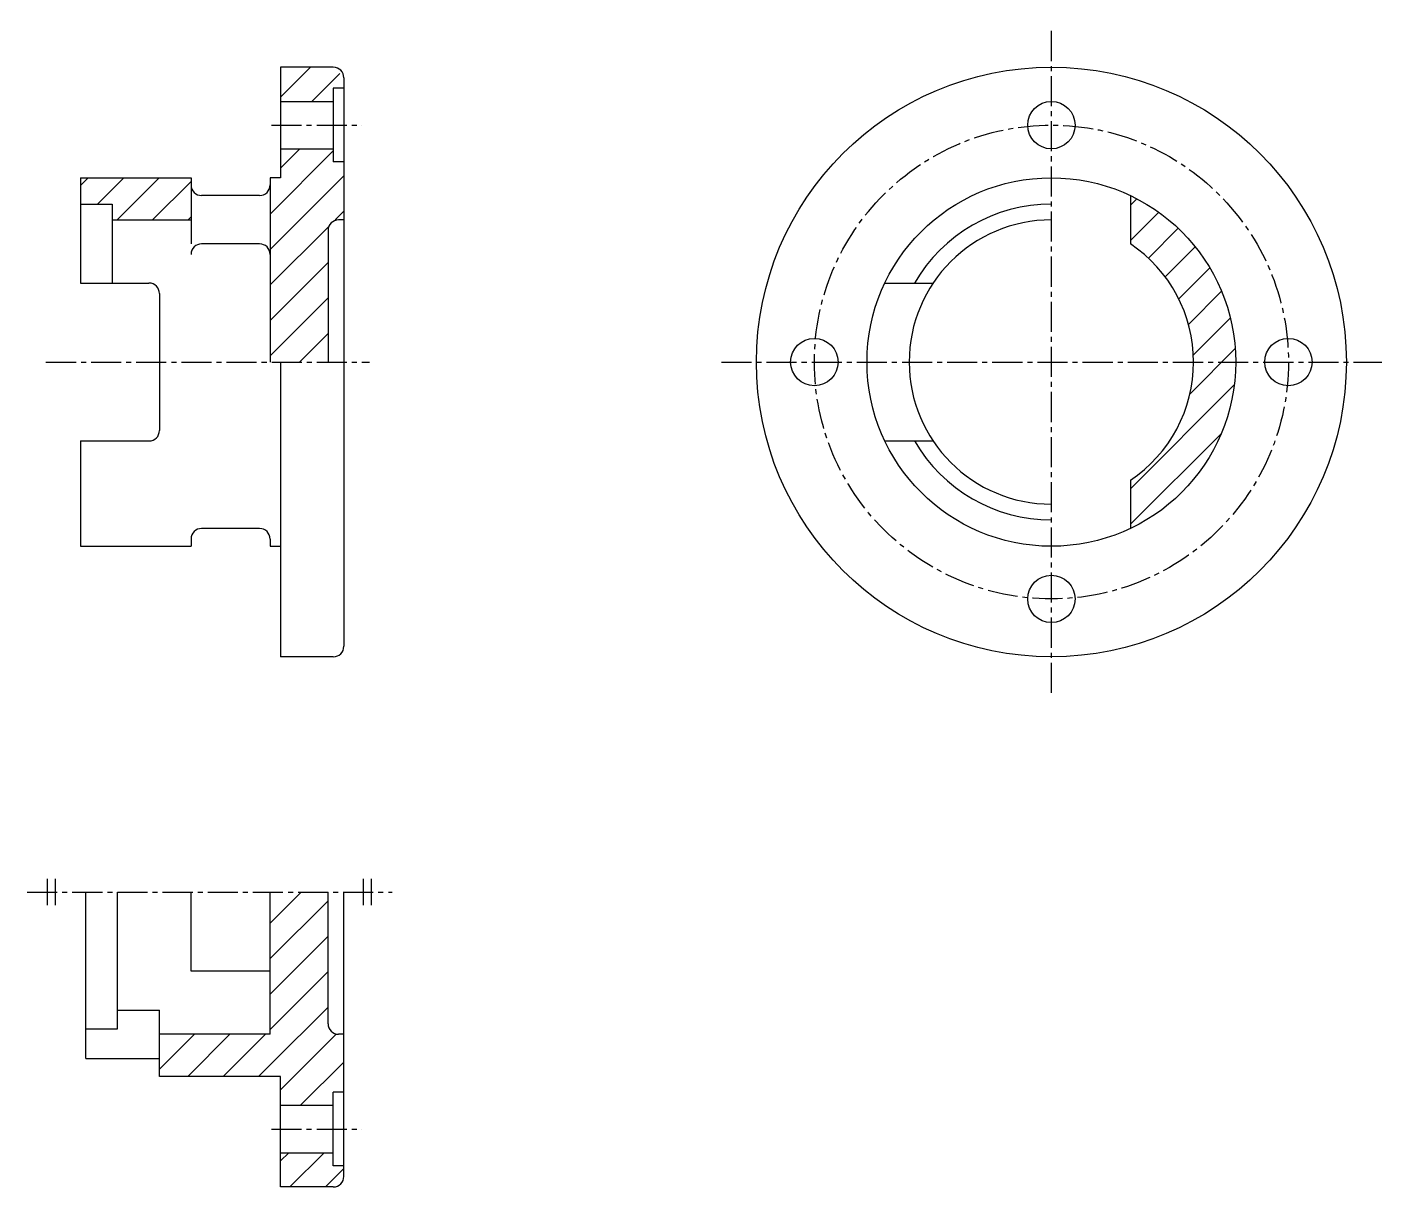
# Model space of a CAD drawing. Header units: millimetres. Extents: x 88 to 345, y 36 to 256.
import ezdxf

# ---------------------------------------------------------------- set-up
doc = ezdxf.new("R2010")
doc.units = ezdxf.units.MM
doc.header["$LTSCALE"] = 0.3
doc.linetypes.add('CENTER2', pattern=[28.575, 19.05, -3.175, 3.175, -3.175])
doc.layers.add('粗实线', color=7, linetype='Continuous', lineweight=30)
doc.layers.add('细实线', color=3, linetype='Continuous')
doc.layers.add('细点画线', color=1, linetype='CENTER2')

msp = doc.modelspace()

# ---------------------------------------------------------------- hatches: boundary and pattern name
at = {"layer": '细实线'}
h = msp.add_hatch(dxfattribs=at)
h.set_pattern_fill('ANSI31', color=256, scale=1.5, style=0)
h.set_pattern_definition([(45, (1.571, -6.4983), (-3.367596, 3.367596), [])])
h.paths.add_polyline_path([(309.55, 192.33), (317.55, 192.33, 0.28969), (297.55, 223.96), (297.55, 214.78, -0.250492)])
h.paths.add_polyline_path([(297.55, 169.88), (297.55, 160.71, 0.28969), (317.55, 192.33), (309.55, 192.33, -0.250492)])

# ---------------------------------------------------------------- linework, layer by layer
at = {"layer": '粗实线'}
for p, q in [((136.22, 248.33), (136.22, 227.33)), ((146.22, 248.33), (136.22, 248.33)), ((148.22, 246.33), (148.22, 138.33)), ((136.22, 241.83), (146.22, 241.83)), ((146.22, 244.33), (146.22, 230.33)), ((148.22, 244.33), (146.22, 244.33)), ((136.22, 232.83), (146.22, 232.83)), ((148.22, 230.33), (146.22, 230.33)), ((98.22, 227.33), (98.22, 207.33)), ((98.22, 227.33), (119.22, 227.33)), ((119.22, 227.33), (119.22, 214.78)), ((134.22, 227.33), (134.22, 192.33)), ((136.22, 227.33), (134.22, 227.33)), ((132.22, 223.96), (121.22, 223.96)), ((297.55, 223.96), (297.55, 214.78)), ((98.22, 222.33), (104.22, 222.33)), ((104.22, 222.33), (104.22, 207.33)), ((104.22, 219.33), (119.22, 219.33)), ((148.22, 219.33), (147.22, 219.33)), ((145.22, 217.33), (145.22, 192.33)), ((132.22, 214.78), (121.22, 214.78)), ((98.22, 207.33), (111.22, 207.33)), ((250.93, 207.33), (260.1, 207.33)), ((113.22, 205.33), (113.22, 198.45)), ((113.22, 198.45), (113.22, 179.33)), ((136.22, 192.33), (136.22, 136.33)), ((98.22, 177.33), (111.22, 177.33)), ((98.22, 177.33), (98.22, 157.33)), ((250.93, 177.33), (260.1, 177.33)), ((297.55, 169.88), (297.55, 160.71)), ((132.22, 160.71), (121.22, 160.71)), ((98.22, 157.33), (119.22, 157.33)), ((119.22, 158.71), (119.22, 157.33)), ((134.22, 158.71), (134.22, 157.33)), ((134.22, 157.33), (136.22, 157.33)), ((146.22, 136.33), (136.22, 136.33)), ((99.22, 60.01), (99.22, 91.63)), ((105.22, 65.65), (105.22, 91.63)), ((119.22, 76.63), (119.22, 91.63)), ((134.22, 64.63), (134.22, 91.63)), ((134.22, 64.63), (134.22, 91.63)), ((145.22, 66.63), (145.22, 91.63)), ((148.22, 37.63), (148.22, 91.63)), ((134.22, 76.63), (119.22, 76.63)), ((105.22, 69.18), (113.22, 69.18)), ((113.22, 56.63), (113.22, 69.18)), ((99.22, 65.65), (105.22, 65.65)), ((134.22, 64.63), (113.22, 64.63)), ((148.22, 64.63), (147.22, 64.63)), ((99.22, 60.01), (113.22, 60.01)), ((134.22, 56.63), (113.22, 56.63)), ((136.22, 56.63), (134.22, 56.63)), ((136.22, 35.63), (136.22, 56.63)), ((148.22, 53.63), (146.22, 53.63)), ((146.22, 39.63), (146.22, 53.63)), ((136.22, 51.13), (146.22, 51.13)), ((136.22, 42.13), (146.22, 42.13)), ((148.22, 39.63), (146.22, 39.63)), ((146.22, 35.63), (136.22, 35.63))]:
    msp.add_line(p, q, dxfattribs=at)
for centre, radius in [((282.55, 192.33), 56), ((282.55, 237.33), 4.5), ((282.55, 192.33), 35), ((237.55, 192.33), 4.5), ((327.55, 192.33), 4.5), ((282.55, 147.33), 4.5)]:
    msp.add_circle(centre, radius, dxfattribs=at)
for centre, radius, start, end in [((146.22, 246.33), 2, 0, 90), ((121.22, 225.96), 2, 180, 270), ((132.22, 225.96), 2, 270, 0), ((282.55, 192.33), 30, 90, 150), ((147.22, 217.33), 2, 90, 180), ((282.55, 192.33), 27, 90, 270), ((121.22, 212.78), 2, 90, 180), ((132.22, 212.78), 2, 0, 90), ((282.55, 192.33), 27, 303.749, 56.251), ((111.22, 205.33), 2, 0, 90), ((111.22, 179.33), 2, 270, 0), ((282.55, 192.33), 30, 210, 270), ((121.22, 158.71), 2, 90, 180), ((132.22, 158.71), 2, 0, 90), ((146.22, 138.33), 2, 270, 0), ((147.22, 66.63), 2, 180, 270), ((146.22, 37.63), 2, 270, 360)]:
    msp.add_arc(centre, radius, start, end, dxfattribs=at)
at = {"layer": '细实线'}
for p, q in [((136.22, 242.65), (141.91, 248.33)), ((142.14, 241.83), (147.43, 247.12)), ((134.22, 220.44), (146.22, 232.44)), ((136.22, 229.18), (139.88, 232.83)), ((98.22, 225.85), (99.7, 227.33)), ((101.44, 222.33), (106.44, 227.33)), ((105.17, 219.33), (113.17, 227.33)), ((111.91, 219.33), (119.22, 226.65)), ((134.22, 213.71), (148.22, 227.71)), ((118.64, 219.33), (119.22, 219.91)), ((146.58, 219.33), (148.22, 220.97)), ((134.22, 206.97), (145.22, 217.97)), ((134.22, 200.24), (145.22, 211.24)), ((134.22, 193.5), (145.22, 204.5)), ((139.79, 192.33), (145.22, 197.77)), ((91.98, 89.13), (91.98, 94.13)), ((93.48, 89.13), (93.48, 94.13)), ((151.98, 89.13), (151.98, 94.13)), ((153.48, 89.13), (153.48, 94.13)), ((134.22, 85.74), (140.11, 91.63)), ((134.22, 79), (145.22, 90)), ((134.22, 72.27), (145.22, 83.27)), ((134.22, 65.53), (145.22, 76.53)), ((134.22, 58.8), (145.22, 69.8)), ((113.22, 58), (119.85, 64.63)), ((118.58, 56.63), (126.58, 64.63)), ((125.32, 56.63), (133.32, 64.63)), ((136.22, 54.06), (146.79, 64.63)), ((140.02, 51.13), (148.22, 59.33)), ((132.05, 56.63), (134.22, 58.8)), ((136.22, 40.59), (137.76, 42.13)), ((137.99, 35.63), (144.49, 42.13)), ((144.73, 35.63), (148.22, 39.12))]:
    msp.add_line(p, q, dxfattribs=at)
at = {"layer": '细点画线'}
for p, q in [((282.55, 129.49), (282.55, 255.96)), ((134.49, 237.33), (151.66, 237.33)), ((91.66, 192.33), (153.09, 192.33)), ((219.9, 192.33), (345.3, 192.33)), ((88.09, 91.63), (157.37, 91.63)), ((134.49, 46.63), (151.66, 46.63))]:
    msp.add_line(p, q, dxfattribs=at)
msp.add_circle((282.55, 192.33), 45, dxfattribs=at)

doc.saveas('drawing.dxf')
